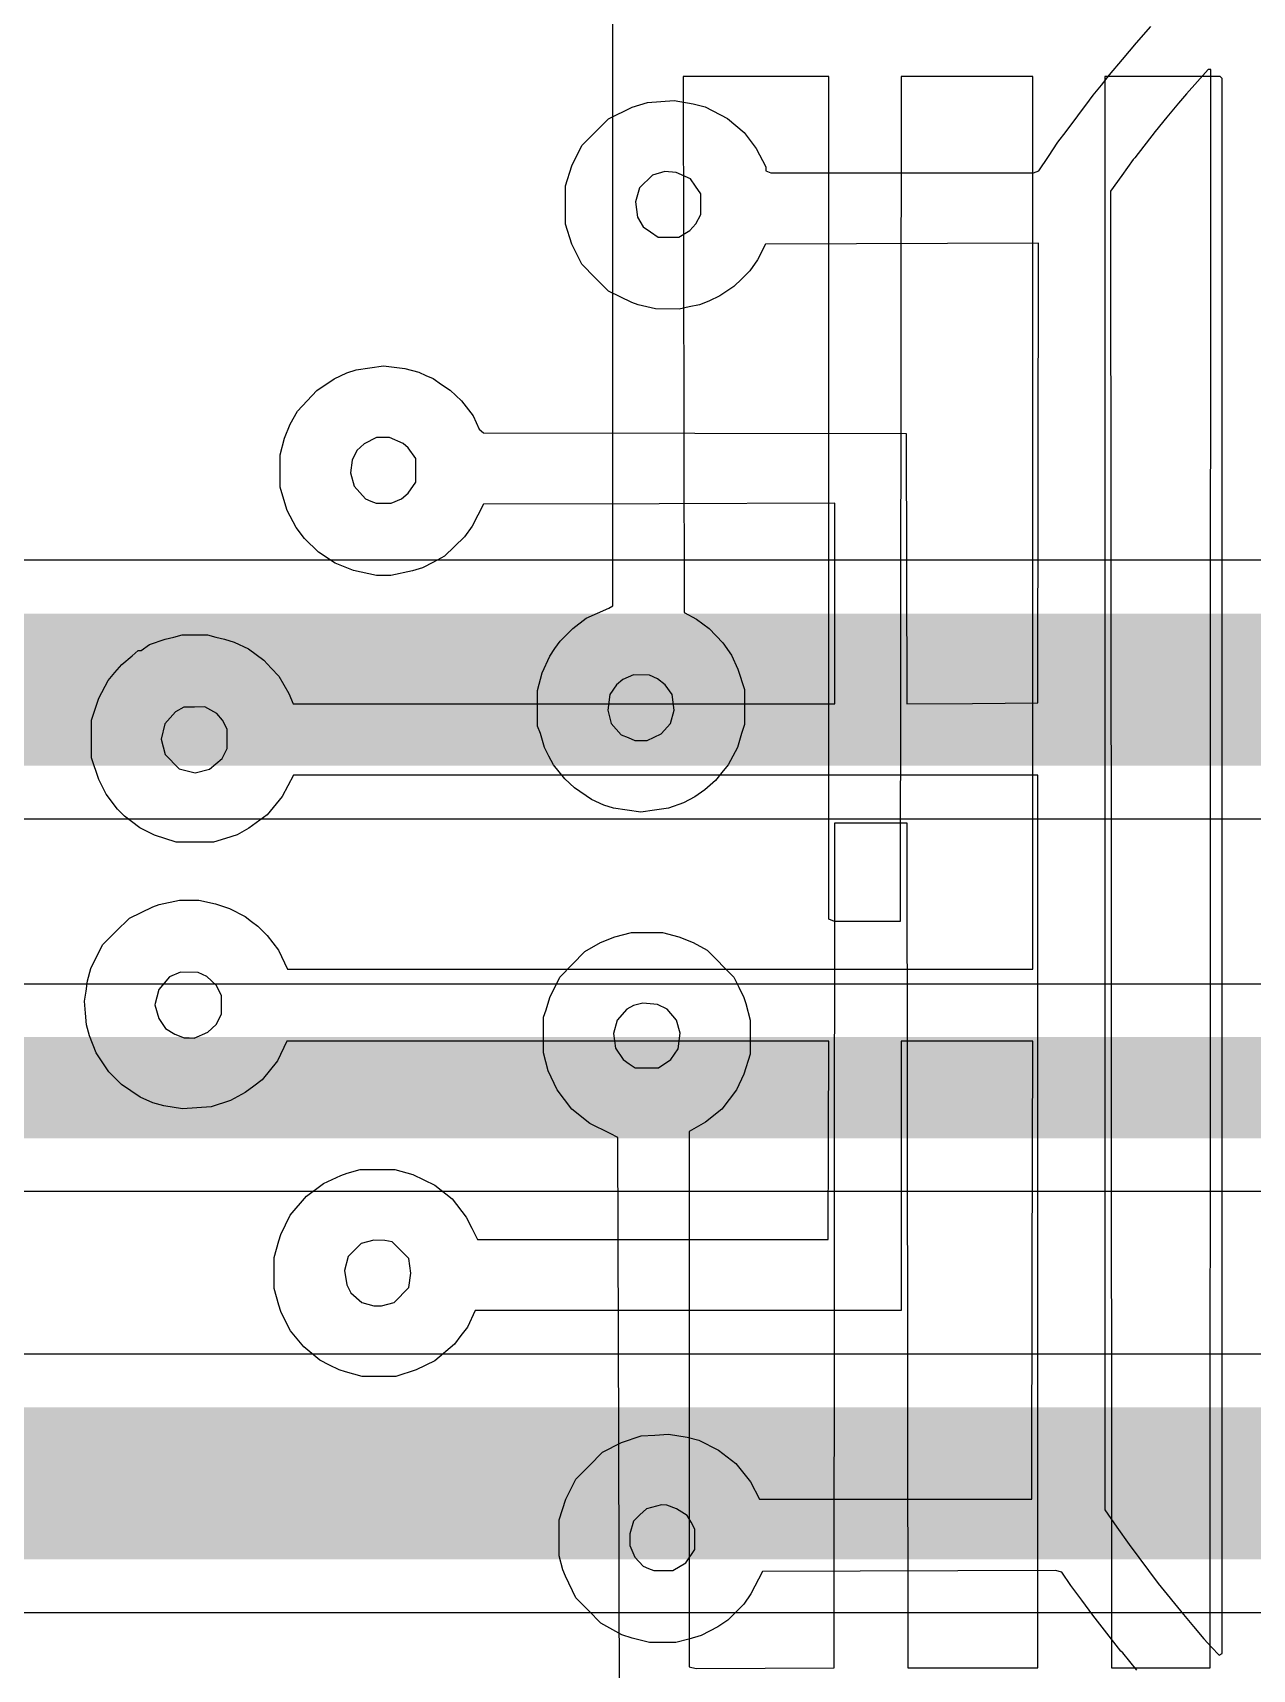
# Model space of a CAD drawing. Header units: inches. Extents: x -7 to 5163, y -3 to 5149.
# Drawn here: x 92.07 to 98.17, y 51.29 to 59.49 of the extents above; entities that cross this region are included whole.
import ezdxf

# ---------------------------------------------------------------- set-up
doc = ezdxf.new("R2010")
doc.units = ezdxf.units.IN
for name, color, linetype in [('Bottom Overlay', 54, 'Continuous'), ('Top Layer', 1, 'Continuous'), ('Top Overlay', 2, 'Continuous')]:
    doc.layers.add(name, color=color, linetype=linetype)

# ---------------------------------------------------------------- blocks, each defined once
blk = doc.blocks.new('IMPORTED_IMAGE_B_1')
at = {"layer": 'Top Overlay'}
for p, q in [((5.2314, -5.9494), (5.3026, -5.8667)), ((5.1601, -6.0322), (5.2314, -5.9494)), ((5.095, -6.1098), (5.1601, -6.0322)), ((5.0546, -6.1608), (5.095, -6.1098)), ((5.5353, -6.1431), (5.4807, -6.2039)), ((5.5898, -6.0824), (5.5353, -6.1431)), ((5.5353, -6.1431), (5.5353, -6.1431)), ((5.6033, -6.0824), (5.5898, -6.0824)), ((5.5898, -6.0824), (5.5898, -6.0824)), ((5.6013, -10.0843), (5.6033, -6.0824)), ((5.6033, -6.0824), (5.6033, -6.0824)), ((4.9954, -6.2354), (5.0143, -6.2117)), ((5.0143, -6.2117), (5.0546, -6.1608)), ((5.4807, -6.2039), (5.4405, -6.251)), ((5.4807, -6.2039), (5.4807, -6.2039)), ((2.5876, -6.3287), (2.706, -6.2708)), ((2.706, -6.2708), (2.7837, -6.2474)), ((2.7837, -6.2474), (2.917, -6.2381)), ((2.917, -6.2381), (3.0111, -6.2537)), ((3.0111, -6.2537), (3.071, -6.2692)), ((3.071, -6.2692), (3.1837, -6.3271)), ((4.9373, -6.3138), (4.9954, -6.2354)), ((5.4405, -6.251), (5.3822, -6.3216)), ((5.4405, -6.251), (5.4405, -6.251)), ((2.5209, -6.3962), (2.5876, -6.3287)), ((3.1837, -6.3271), (3.2672, -6.3983)), ((4.8374, -6.4471), (4.8791, -6.3922)), ((4.8791, -6.3922), (4.9373, -6.3138)), ((5.324, -6.3922), (5.2229, -6.5255)), ((5.3822, -6.3216), (5.324, -6.3922)), ((5.324, -6.3922), (5.324, -6.3922)), ((5.3822, -6.3216), (5.3822, -6.3216)), ((2.4039, -6.5647), (2.4543, -6.4637)), ((2.4543, -6.4637), (2.5209, -6.3962)), ((3.2672, -6.3983), (3.3276, -6.4784)), ((4.7894, -6.5186), (4.8374, -6.4471)), ((3.3276, -6.4784), (3.3758, -6.5702)), ((4.7415, -6.5901), (4.7894, -6.5186)), ((5.2146, -6.5333), (5.158, -6.6127)), ((5.2229, -6.5255), (5.2146, -6.5333)), ((5.2146, -6.5333), (5.2146, -6.5333)), ((5.2229, -6.5255), (5.2229, -6.5255)), ((2.3719, -6.6653), (2.4039, -6.5647)), ((2.8076, -6.6115), (2.7421, -6.6745)), ((2.8699, -6.5934), (2.8076, -6.6115)), ((2.8076, -6.6115), (2.8076, -6.6115)), ((2.9263, -6.5982), (2.8699, -6.5934)), ((2.8699, -6.5934), (2.8699, -6.5934)), ((2.9974, -6.6296), (2.9263, -6.5982)), ((2.9263, -6.5982), (2.9263, -6.5982)), ((3.0235, -6.6675), (2.9974, -6.6296)), ((2.9974, -6.6296), (2.9974, -6.6296)), ((3.3758, -6.5702), (3.3758, -6.5905)), ((3.3758, -6.5905), (3.4007, -6.6)), ((3.4007, -6.6), (4.7157, -6.6)), ((4.7157, -6.6), (4.7415, -6.5901)), ((5.158, -6.6127), (5.1013, -6.6921)), ((5.158, -6.6127), (5.158, -6.6127)), ((2.3719, -6.8562), (2.3719, -6.6653)), ((2.7421, -6.6745), (2.7232, -6.7451)), ((2.7421, -6.6745), (2.7421, -6.6745)), ((3.0495, -6.7053), (3.0235, -6.6675)), ((3.0235, -6.6675), (3.0235, -6.6675)), ((3.0497, -6.7566), (3.0495, -6.7053)), ((3.0495, -6.7053), (3.0495, -6.7053)), ((5.1013, -6.6921), (5.1013, -6.6921)), ((5.1013, -6.6921), (5.1033, -10.3892)), ((2.7232, -6.7451), (2.7232, -6.7451)), ((2.7232, -6.7451), (2.7322, -6.8211)), ((3.0499, -6.8078), (3.0497, -6.7566)), ((3.0497, -6.7566), (3.0497, -6.7566)), ((2.4039, -6.9569), (2.3719, -6.8562)), ((2.7322, -6.8211), (2.7322, -6.8211)), ((2.7322, -6.8211), (2.7608, -6.8706)), ((2.7608, -6.8706), (2.7608, -6.8706)), ((2.7608, -6.8706), (2.7986, -6.8961)), ((2.9954, -6.888), (3.0244, -6.8549)), ((3.0244, -6.8549), (3.0499, -6.8078)), ((3.0244, -6.8549), (3.0244, -6.8549)), ((3.0499, -6.8078), (3.0499, -6.8078)), ((2.4543, -7.0578), (2.4039, -6.9569)), ((2.7986, -6.8961), (2.7986, -6.8961)), ((2.7986, -6.8961), (2.8364, -6.9216)), ((2.8364, -6.9216), (2.9405, -6.9215)), ((2.8364, -6.9216), (2.8364, -6.9216)), ((2.9405, -6.9215), (2.9954, -6.888)), ((2.9405, -6.9215), (2.9405, -6.9215)), ((2.9954, -6.888), (2.9954, -6.888)), ((3.3732, -6.9569), (3.3327, -7.0353)), ((4.7406, -6.9528), (3.3732, -6.9569)), ((4.7366, -9.2549), (4.7406, -6.9528)), ((3.3327, -7.0353), (3.2945, -7.0902)), ((2.5209, -7.1251), (2.4543, -7.0578)), ((2.5876, -7.1923), (2.5209, -7.1251)), ((3.2548, -7.1301), (3.2151, -7.1699)), ((3.2945, -7.0902), (3.2548, -7.1301)), ((2.7053, -7.2498), (2.5876, -7.1923)), ((3.1797, -7.1933), (3.1445, -7.2167)), ((3.2151, -7.1699), (3.1797, -7.1933)), ((2.7366, -7.2605), (2.7053, -7.2498)), ((2.8229, -7.2818), (2.7366, -7.2605)), ((2.9406, -7.2824), (2.8229, -7.2818)), ((2.9915, -7.2714), (2.9406, -7.2824)), ((3.0425, -7.2605), (2.9915, -7.2714)), ((3.0893, -7.2421), (3.0425, -7.2605)), ((3.1445, -7.2167), (3.0893, -7.2421)), ((1.2151, -7.631), (1.2778, -7.602)), ((1.2778, -7.602), (1.3249, -7.5871)), ((1.3249, -7.5871), (1.3928, -7.5772)), ((1.3928, -7.5772), (1.4608, -7.5673)), ((1.4608, -7.5673), (1.5144, -7.5736)), ((1.5144, -7.5736), (1.568, -7.5799)), ((1.568, -7.5799), (1.6386, -7.5986)), ((1.6386, -7.5986), (1.6739, -7.6144)), ((1.6739, -7.6144), (1.7092, -7.6303)), ((1.079, -7.7417), (1.1271, -7.6892)), ((1.1271, -7.6892), (1.2151, -7.631)), ((1.7092, -7.6303), (1.7523, -7.6595)), ((1.7523, -7.6595), (1.7954, -7.6887)), ((1.7954, -7.6887), (1.8516, -7.7412)), ((1.0309, -7.7942), (1.079, -7.7417)), ((1.8516, -7.7412), (1.9095, -7.8174)), ((0.9663, -7.9294), (0.9947, -7.859)), ((0.9947, -7.859), (1.0309, -7.7942)), ((1.9095, -7.8174), (1.9398, -7.8837)), ((0.9445, -8.0125), (0.9663, -7.9294)), ((1.4268, -7.9261), (1.365, -7.957)), ((1.4922, -7.9255), (1.4268, -7.9261)), ((1.4268, -7.9261), (1.4268, -7.9261)), ((1.5601, -7.9561), (1.4922, -7.9255)), ((1.4922, -7.9255), (1.4922, -7.9255)), ((1.9398, -7.8837), (1.9617, -7.9019)), ((1.9617, -7.9019), (3.0198, -7.9039)), ((3.0198, -7.9039), (4.0778, -7.9059)), ((4.0778, -7.9059), (4.0818, -9.259)), ((0.9445, -8.1741), (0.9445, -8.0125)), ((1.3284, -7.9913), (1.3044, -8.0392)), ((1.365, -7.957), (1.3284, -7.9913)), ((1.3284, -7.9913), (1.3284, -7.9913)), ((1.365, -7.957), (1.365, -7.957)), ((1.5842, -7.9765), (1.5601, -7.9561)), ((1.5601, -7.9561), (1.5601, -7.9561)), ((1.6229, -8.0314), (1.5842, -7.9765)), ((1.5842, -7.9765), (1.5842, -7.9765)), ((1.6229, -8.149), (1.6229, -8.0314)), ((1.6229, -8.0314), (1.6229, -8.0314)), ((1.3044, -8.0392), (1.2958, -8.1021)), ((1.2958, -8.1021), (1.2958, -8.1021)), ((1.2958, -8.1021), (1.3139, -8.1695)), ((1.3044, -8.0392), (1.3044, -8.0392)), ((0.9583, -8.2196), (0.9445, -8.1741)), ((1.3139, -8.1695), (1.3139, -8.1695)), ((1.3139, -8.1695), (1.3706, -8.2322)), ((1.5844, -8.2039), (1.6229, -8.149)), ((1.6229, -8.149), (1.6229, -8.149)), ((0.9792, -8.2902), (0.9583, -8.2196)), ((1.3706, -8.2322), (1.3706, -8.2322)), ((1.3706, -8.2322), (1.3977, -8.2436)), ((1.3977, -8.2436), (1.3977, -8.2436)), ((1.3977, -8.2436), (1.4248, -8.2549)), ((1.4248, -8.2549), (1.4248, -8.2549)), ((1.4248, -8.2549), (1.4994, -8.2549)), ((1.4994, -8.2549), (1.5523, -8.2327)), ((1.4994, -8.2549), (1.4994, -8.2549)), ((1.5523, -8.2327), (1.5844, -8.2039)), ((1.5523, -8.2327), (1.5523, -8.2327)), ((1.5844, -8.2039), (1.5844, -8.2039)), ((1.9615, -8.2588), (1.9334, -8.3139)), ((2.8412, -8.2568), (1.9615, -8.2588)), ((3.7209, -8.2548), (2.8412, -8.2568)), ((3.7209, -9.2588), (3.7209, -8.2548)), ((1.0241, -8.3765), (0.9792, -8.2902)), ((1.9334, -8.3139), (1.9053, -8.369)), ((1.0658, -8.4313), (1.0241, -8.3765)), ((1.1366, -8.4991), (1.0658, -8.4313)), ((1.8677, -8.4235), (1.7671, -8.5201)), ((1.9053, -8.369), (1.8677, -8.4235)), ((1.22, -8.5544), (1.1366, -8.4991)), ((1.7671, -8.5201), (1.7121, -8.549)), ((1.3114, -8.5916), (1.22, -8.5544)), ((1.4268, -8.6157), (1.3114, -8.5916)), ((1.6072, -8.5935), (1.4974, -8.6157)), ((1.6572, -8.5778), (1.6072, -8.5935)), ((1.7121, -8.549), (1.6572, -8.5778)), ((1.4974, -8.6157), (1.4268, -8.6157)), ((0.368, -8.9355), (0.4111, -8.9249)), ((0.4111, -8.9249), (0.4543, -8.9143)), ((0.4543, -8.9143), (0.5798, -8.9143)), ((0.5798, -8.9143), (0.6229, -8.9252)), ((0.6229, -8.9252), (0.666, -8.9361)), ((0.2033, -9.0196), (0.2337, -8.9922)), ((0.2337, -8.9922), (0.2479, -8.9922)), ((0.2479, -8.9922), (0.2896, -8.9626)), ((0.2896, -8.9626), (0.368, -8.9355)), ((0.666, -8.9361), (0.7131, -8.9507)), ((0.7131, -8.9507), (0.7859, -8.9839)), ((0.7859, -8.9839), (0.8621, -9.0413)), ((0.1174, -9.1023), (0.1515, -9.0624)), ((0.1515, -9.0624), (0.2033, -9.0196)), ((0.8621, -9.0413), (0.8999, -9.0814)), ((0.8999, -9.0814), (0.9378, -9.1215)), ((0.036, -9.2314), (0.0833, -9.1423)), ((0.0833, -9.1423), (0.1174, -9.1023)), ((0.9378, -9.1215), (0.9883, -9.2078)), ((0, -9.3412), (0.036, -9.2314)), ((0.9883, -9.2078), (1.0091, -9.2588)), ((1.0091, -9.2588), (3.7209, -9.2588)), ((4.0818, -9.259), (4.4092, -9.2569)), ((4.4092, -9.2569), (4.7366, -9.2549)), ((0, -9.5294), (0, -9.3412)), ((0.4198, -9.2985), (0.3673, -9.3598)), ((0.4621, -9.2762), (0.4198, -9.2985)), ((0.4198, -9.2985), (0.4198, -9.2985)), ((0.5148, -9.2753), (0.4621, -9.2762)), ((0.4621, -9.2762), (0.4621, -9.2762)), ((0.5675, -9.2745), (0.5148, -9.2753)), ((0.5148, -9.2753), (0.5148, -9.2753)), ((0.6265, -9.3076), (0.5675, -9.2745)), ((0.5675, -9.2745), (0.5675, -9.2745)), ((0.6558, -9.3412), (0.6265, -9.3076)), ((0.6265, -9.3076), (0.6265, -9.3076)), ((0.6788, -9.3854), (0.6558, -9.3412)), ((0.6558, -9.3412), (0.6558, -9.3412)), ((0.3673, -9.3598), (0.3477, -9.4363)), ((0.3673, -9.3598), (0.3673, -9.3598)), ((0.6787, -9.4824), (0.6788, -9.3854)), ((0.6788, -9.3854), (0.6788, -9.3854)), ((0.3477, -9.4363), (0.3477, -9.4363)), ((0.3477, -9.4363), (0.368, -9.5137)), ((0.6533, -9.5329), (0.6787, -9.4824)), ((0.6787, -9.4824), (0.6787, -9.4824)), ((0.0357, -9.6379), (0, -9.5294)), ((0.368, -9.5137), (0.368, -9.5137)), ((0.368, -9.5137), (0.4386, -9.5845)), ((0.4386, -9.5845), (0.4386, -9.5845)), ((0.4386, -9.5845), (0.4786, -9.5946)), ((0.5185, -9.6047), (0.5906, -9.5866)), ((0.5906, -9.5866), (0.6533, -9.5329)), ((0.5906, -9.5866), (0.5906, -9.5866)), ((0.6533, -9.5329), (0.6533, -9.5329)), ((0.0728, -9.7112), (0.0357, -9.6379)), ((0.4786, -9.5946), (0.4786, -9.5946)), ((0.4786, -9.5946), (0.5185, -9.6047)), ((0.5185, -9.6047), (0.5185, -9.6047)), ((1.0114, -9.6157), (0.9546, -9.7239)), ((4.7366, -9.6157), (1.0114, -9.6157)), ((4.7366, -14.0863), (4.7366, -9.6157)), ((0.1307, -9.7869), (0.0728, -9.7112)), ((0.9546, -9.7239), (0.879, -9.8154)), ((0.1654, -9.8216), (0.1307, -9.7869)), ((0.2411, -9.8795), (0.1654, -9.8216)), ((0.879, -9.8154), (0.7872, -9.8824)), ((0.3145, -9.9166), (0.2411, -9.8795)), ((0.4229, -9.9523), (0.3145, -9.9166)), ((0.7288, -9.9147), (0.67, -9.9334)), ((0.7872, -9.8824), (0.7288, -9.9147)), ((3.717, -14.0863), (3.721, -9.8549)), ((3.721, -9.8549), (4.0817, -9.8549)), ((4.0817, -9.8549), (4.0856, -14.0863)), ((0.517, -9.9523), (0.4229, -9.9523)), ((0.6111, -9.9522), (0.517, -9.9523)), ((0.67, -9.9334), (0.6111, -9.9522)), ((5.5994, -14.0863), (5.6013, -10.0843)), ((5.6013, -10.0843), (5.6013, -10.0843)), ((2.619, -10.4258), (2.7021, -10.4039)), ((2.7021, -10.4039), (2.8574, -10.4039)), ((2.8574, -10.4039), (2.9405, -10.4258)), ((5.1033, -10.3892), (5.1033, -10.3892)), ((5.1033, -10.3892), (5.1052, -14.0863)), ((2.4699, -10.4993), (2.5484, -10.454)), ((2.5484, -10.454), (2.619, -10.4258)), ((2.9405, -10.4258), (3.011, -10.4542)), ((3.011, -10.4542), (3.0817, -10.4934)), ((2.3442, -10.6274), (2.4699, -10.4993)), ((3.0817, -10.4934), (3.2153, -10.6274)), ((2.2946, -10.7294), (2.3442, -10.6274)), ((3.2153, -10.6274), (3.2399, -10.6784)), ((2.2758, -10.7922), (2.2946, -10.7294)), ((3.2399, -10.6784), (3.2645, -10.7294)), ((3.2645, -10.7294), (3.2753, -10.7608)), ((2.2621, -10.8282), (2.2758, -10.7922)), ((2.68, -10.7876), (2.6314, -10.8429)), ((2.7131, -10.7698), (2.68, -10.7876)), ((2.68, -10.7876), (2.68, -10.7876)), ((2.7601, -10.7577), (2.7131, -10.7698)), ((2.7131, -10.7698), (2.7131, -10.7698)), ((2.8329, -10.765), (2.7601, -10.7577)), ((2.7601, -10.7577), (2.7601, -10.7577)), ((2.8806, -10.7888), (2.8329, -10.765)), ((2.8329, -10.765), (2.8329, -10.765)), ((2.9281, -10.8429), (2.8806, -10.7888)), ((2.8806, -10.7888), (2.8806, -10.7888)), ((3.2753, -10.7608), (3.2974, -10.8439)), ((2.2621, -11.0071), (2.2621, -10.8282)), ((2.6314, -10.8429), (2.6134, -10.9098)), ((2.6314, -10.8429), (2.6314, -10.8429)), ((2.946, -10.9094), (2.9281, -10.8429)), ((2.9281, -10.8429), (2.9281, -10.8429)), ((3.2974, -10.8439), (3.2974, -11.0131)), ((2.6134, -10.9098), (2.6134, -10.9098)), ((2.6134, -10.9098), (2.6221, -10.984)), ((2.9358, -10.9863), (2.946, -10.9094)), ((2.946, -10.9094), (2.946, -10.9094)), ((2.2856, -11.0971), (2.2621, -11.0071)), ((2.6221, -10.984), (2.6221, -10.984)), ((2.6221, -10.984), (2.6606, -11.0407)), ((2.6606, -11.0407), (2.6606, -11.0407)), ((2.6606, -11.0407), (2.6908, -11.0615)), ((2.6908, -11.0615), (2.6908, -11.0615)), ((2.6908, -11.0615), (2.7209, -11.0824)), ((2.8386, -11.0824), (2.8989, -11.0407)), ((2.8989, -11.0407), (2.9358, -10.9863)), ((2.8989, -11.0407), (2.8989, -11.0407)), ((2.9358, -10.9863), (2.9358, -10.9863)), ((3.2974, -11.0131), (3.2651, -11.1137)), ((2.3304, -11.1922), (2.2856, -11.0971)), ((2.7209, -11.0824), (2.7209, -11.0824)), ((2.7209, -11.0824), (2.8386, -11.0824)), ((2.8386, -11.0824), (2.8386, -11.0824)), ((3.2651, -11.1137), (3.2287, -11.1922)), ((2.4042, -11.2896), (2.3304, -11.1922)), ((3.2287, -11.1922), (3.1554, -11.2895)), ((2.4935, -11.3608), (2.4042, -11.2896)), ((3.1554, -11.2895), (3.0739, -11.3547)), ((2.5954, -11.4104), (2.4935, -11.3608)), ((3.0739, -11.3547), (2.9915, -11.4015)), ((2.6347, -11.4304), (2.5954, -11.4104)), ((2.6386, -12.9348), (2.6347, -11.4304)), ((2.9915, -11.4015), (2.9915, -14.082)), ((2.6425, -14.4392), (2.6386, -12.9348)), ((2.9915, -14.082), (3.0268, -14.0906)), ((3.0268, -14.0906), (3.3719, -14.0884)), ((3.3719, -14.0884), (3.717, -14.0863)), ((4.0856, -14.0863), (4.7366, -14.0863)), ((5.1052, -14.0863), (5.1052, -14.0863)), ((5.1052, -14.0863), (5.5994, -14.0863)), ((5.5994, -14.0863), (5.5994, -14.0863))]:
    blk.add_line(p, q, dxfattribs=at)
blk = doc.blocks.new('IMPORTED_IMAGE_B_2')
at = {"layer": 'Bottom Overlay'}
for p, q in [((2.6438, -8.7873), (2.6438, -5.7765)), ((3.7262, -6.1372), (2.9967, -6.1372)), ((2.9967, -6.1372), (3.0007, -8.8212)), ((3.7262, -10.3573), (3.7262, -6.1372)), ((4.087, -6.1372), (4.083, -10.3686)), ((4.7458, -6.1372), (4.087, -6.1372)), ((4.7458, -10.6078), (4.7458, -6.1372)), ((5.6843, -6.1372), (5.1065, -6.1372)), ((5.1065, -6.1372), (5.1065, -6.1372)), ((5.1065, -6.1372), (5.1065, -13.3151)), ((5.6948, -6.1477), (5.6843, -6.1372)), ((5.6843, -6.1372), (5.6843, -6.1372)), ((5.6948, -14.0343), (5.6948, -6.1477)), ((5.6948, -6.1477), (5.6948, -6.1477)), ((2.4438, -8.9013), (2.5113, -8.849)), ((2.5113, -8.849), (2.6242, -8.7997)), ((2.6242, -8.7997), (2.6438, -8.7873)), ((3.0007, -8.8212), (3.0634, -8.8549)), ((2.3799, -8.9647), (2.4438, -8.9013)), ((3.0634, -8.8549), (3.1262, -8.9013)), ((3.1262, -8.9013), (3.1946, -8.9726)), ((2.329, -9.0397), (2.3544, -9.0022)), ((2.3544, -9.0022), (2.3799, -8.9647)), ((3.1946, -8.9726), (3.238, -9.0354)), ((2.2904, -9.124), (2.329, -9.0397)), ((3.238, -9.0354), (3.2703, -9.1059)), ((2.2673, -9.2125), (2.2904, -9.124)), ((2.6948, -9.1566), (2.6631, -9.1843)), ((2.7477, -9.1333), (2.6948, -9.1566)), ((2.6948, -9.1566), (2.6948, -9.1566)), ((2.8281, -9.1346), (2.7477, -9.1333)), ((2.7477, -9.1333), (2.7477, -9.1333)), ((2.8681, -9.1529), (2.8281, -9.1346)), ((2.8281, -9.1346), (2.8281, -9.1346)), ((2.907, -9.1843), (2.8681, -9.1529)), ((2.8681, -9.1529), (2.8681, -9.1529)), ((3.2703, -9.1059), (3.3026, -9.2065)), ((2.2673, -9.3914), (2.2673, -9.2125)), ((2.629, -9.2325), (2.6187, -9.3102)), ((2.6631, -9.1843), (2.629, -9.2325)), ((2.629, -9.2325), (2.629, -9.2325)), ((2.6631, -9.1843), (2.6631, -9.1843)), ((2.9409, -9.2325), (2.907, -9.1843)), ((2.907, -9.1843), (2.907, -9.1843)), ((2.9512, -9.3102), (2.9409, -9.2325)), ((2.9409, -9.2325), (2.9409, -9.2325)), ((3.3026, -9.2065), (3.3026, -9.382)), ((2.6187, -9.3102), (2.6187, -9.3102)), ((2.6187, -9.3102), (2.6366, -9.3767)), ((2.9333, -9.3767), (2.9512, -9.3102)), ((2.9512, -9.3102), (2.9512, -9.3102)), ((2.2814, -9.4274), (2.2673, -9.3914)), ((2.6366, -9.3767), (2.6366, -9.3767)), ((2.6366, -9.3767), (2.6864, -9.4334)), ((2.8867, -9.4297), (2.9333, -9.3767)), ((2.9333, -9.3767), (2.9333, -9.3767)), ((3.3026, -9.382), (3.2888, -9.4274)), ((2.3021, -9.498), (2.2814, -9.4274)), ((2.3244, -9.541), (2.3021, -9.498)), ((2.6864, -9.4334), (2.6864, -9.4334)), ((2.6864, -9.4334), (2.7206, -9.4481)), ((2.7206, -9.4481), (2.7206, -9.4481)), ((2.7206, -9.4481), (2.7549, -9.4627)), ((2.7549, -9.4627), (2.7549, -9.4627)), ((2.7549, -9.4627), (2.8165, -9.4627)), ((2.8165, -9.4627), (2.8867, -9.4297)), ((2.8165, -9.4627), (2.8165, -9.4627)), ((2.8867, -9.4297), (2.8867, -9.4297)), ((3.268, -9.498), (3.2221, -9.5843)), ((3.2888, -9.4274), (3.268, -9.498)), ((2.3468, -9.584), (2.3244, -9.541)), ((2.4046, -9.6545), (2.3468, -9.584)), ((3.2221, -9.5843), (3.1898, -9.6235)), ((2.4516, -9.6999), (2.4046, -9.6545)), ((3.1575, -9.6626), (3.1041, -9.7098)), ((3.1898, -9.6235), (3.1575, -9.6626)), ((2.5379, -9.7578), (2.4516, -9.6999)), ((3.0542, -9.7439), (2.9983, -9.7753)), ((3.1041, -9.7098), (3.0542, -9.7439)), ((2.5986, -9.7859), (2.5379, -9.7578)), ((2.6477, -9.8011), (2.5986, -9.7859)), ((2.7164, -9.8111), (2.6477, -9.8011)), ((2.785, -9.8211), (2.7164, -9.8111)), ((2.8536, -9.8114), (2.785, -9.8211)), ((2.9222, -9.8017), (2.8536, -9.8114)), ((2.9983, -9.7753), (2.9222, -9.8017)), ((0.2242, -10.3529), (0.3418, -10.2953)), ((0.3418, -10.2953), (0.3732, -10.2846)), ((0.3732, -10.2846), (0.4752, -10.2627)), ((0.4752, -10.2627), (0.5724, -10.2627)), ((0.5724, -10.2627), (0.6556, -10.2799)), ((0.6556, -10.2799), (0.7261, -10.3031)), ((0.7261, -10.3031), (0.8046, -10.3445)), ((0.1567, -10.4196), (0.2242, -10.3529)), ((0.8046, -10.3445), (0.836, -10.3683)), ((0.836, -10.3683), (0.8673, -10.3922)), ((0.8673, -10.3922), (0.9147, -10.4392)), ((3.7536, -10.3684), (3.7262, -10.3573)), ((4.083, -10.3686), (3.7536, -10.3684)), ((0.031, -10.6051), (0.0892, -10.4863)), ((0.0892, -10.4863), (0.1567, -10.4196)), ((0.9147, -10.4392), (0.9705, -10.5124)), ((0.9705, -10.5124), (1.0158, -10.6078)), ((0.0151, -10.6667), (0.031, -10.6051)), ((0.4258, -10.6466), (0.3725, -10.7089)), ((0.481, -10.6235), (0.4258, -10.6466)), ((0.4258, -10.6466), (0.4258, -10.6466)), ((0.5693, -10.6248), (0.481, -10.6235)), ((0.481, -10.6235), (0.481, -10.6235)), ((0.6121, -10.6438), (0.5693, -10.6248)), ((0.5693, -10.6248), (0.5693, -10.6248)), ((0.6606, -10.6902), (0.6121, -10.6438)), ((0.6121, -10.6438), (0.6121, -10.6438)), ((1.0158, -10.6078), (4.7458, -10.6078)), ((0, -10.7686), (0.0075, -10.7176)), ((0.0075, -10.7176), (0.0151, -10.6667)), ((0.3725, -10.7089), (0.3525, -10.7867)), ((0.3725, -10.7089), (0.3725, -10.7089)), ((0.6846, -10.7407), (0.6606, -10.6902)), ((0.6606, -10.6902), (0.6606, -10.6902)), ((0.0047, -10.8274), (0, -10.7686)), ((0.3525, -10.7867), (0.3525, -10.7867)), ((0.3525, -10.7867), (0.3724, -10.8549)), ((0.6846, -10.833), (0.6846, -10.7407)), ((0.6846, -10.7407), (0.6846, -10.7407)), ((0.0094, -10.8863), (0.0047, -10.8274)), ((0.0254, -10.9412), (0.0094, -10.8863)), ((0.3724, -10.8549), (0.3724, -10.8549)), ((0.3724, -10.8549), (0.4043, -10.9047)), ((0.6164, -10.9235), (0.658, -10.8845)), ((0.658, -10.8845), (0.6846, -10.833)), ((0.658, -10.8845), (0.658, -10.8845)), ((0.6846, -10.833), (0.6846, -10.833)), ((0.0584, -11.0274), (0.0254, -10.9412)), ((0.4043, -10.9047), (0.4043, -10.9047)), ((0.4043, -10.9047), (0.4515, -10.9333)), ((0.4515, -10.9333), (0.4515, -10.9333)), ((0.4515, -10.9333), (0.4987, -10.9517)), ((0.4987, -10.9517), (0.4987, -10.9517)), ((0.4987, -10.9517), (0.5235, -10.9523)), ((0.5235, -10.9523), (0.5235, -10.9523)), ((0.5235, -10.9523), (0.5484, -10.9529)), ((0.5484, -10.9529), (0.6164, -10.9235)), ((0.5484, -10.9529), (0.5484, -10.9529)), ((0.6164, -10.9235), (0.6164, -10.9235)), ((1.0129, -10.9686), (0.9656, -11.0667)), ((3.7263, -10.9686), (1.0129, -10.9686)), ((3.7242, -11.4647), (3.7263, -10.9686)), ((4.7458, -10.9686), (4.0869, -10.9686)), ((4.0869, -10.9686), (4.0869, -12.3176)), ((4.7438, -12.1157), (4.7458, -10.9686)), ((0.121, -11.1215), (0.0584, -11.0274)), ((0.185, -11.1856), (0.121, -11.1215)), ((0.9656, -11.0667), (0.889, -11.1612)), ((0.2791, -11.248), (0.185, -11.1856)), ((0.8046, -11.2248), (0.7304, -11.2662)), ((0.8468, -11.193), (0.8046, -11.2248)), ((0.889, -11.1612), (0.8468, -11.193)), ((0.3416, -11.277), (0.2791, -11.248)), ((0.3967, -11.2914), (0.3416, -11.277)), ((0.4909, -11.3071), (0.3967, -11.2914)), ((0.5624, -11.3024), (0.4909, -11.3071)), ((0.6339, -11.2978), (0.5624, -11.3024)), ((0.7304, -11.2662), (0.6339, -11.2978)), ((3.7222, -11.9608), (3.7242, -11.4647)), ((1.283, -11.6415), (1.3144, -11.6292)), ((1.3144, -11.6292), (1.3789, -11.6117)), ((1.3789, -11.6117), (1.5528, -11.6117)), ((1.5528, -11.6117), (1.6438, -11.6352)), ((1.6438, -11.6352), (1.6987, -11.6624)), ((1.1105, -11.7453), (1.1967, -11.6804)), ((1.1967, -11.6804), (1.283, -11.6415)), ((1.6987, -11.6624), (1.7536, -11.6896)), ((1.7536, -11.6896), (1.8399, -11.758)), ((1.0299, -11.8403), (1.1105, -11.7453)), ((1.8399, -11.758), (1.9101, -11.8492)), ((0.9825, -11.9372), (1.0299, -11.8403)), ((1.9101, -11.8492), (1.9384, -11.905)), ((0.9718, -11.9686), (0.9825, -11.9372)), ((1.4477, -11.9648), (1.385, -11.9822)), ((1.5026, -11.9668), (1.4477, -11.9648)), ((1.4477, -11.9648), (1.4477, -11.9648)), ((1.9384, -11.905), (1.9667, -11.9608)), ((1.9667, -11.9608), (3.7222, -11.9608)), ((0.9497, -12.0517), (0.9607, -12.0102)), ((0.9607, -12.0102), (0.9718, -11.9686)), ((1.3199, -12.0473), (1.3013, -12.1165)), ((1.385, -11.9822), (1.3199, -12.0473)), ((1.3199, -12.0473), (1.3199, -12.0473)), ((1.385, -11.9822), (1.385, -11.9822)), ((1.5404, -11.9739), (1.5026, -11.9668)), ((1.5026, -11.9668), (1.5026, -11.9668)), ((1.5816, -12.0152), (1.5404, -11.9739)), ((1.5404, -11.9739), (1.5404, -11.9739)), ((1.6229, -12.0565), (1.5816, -12.0152)), ((1.5816, -12.0152), (1.5816, -12.0152)), ((0.9497, -12.2071), (0.9497, -12.0517)), ((1.3013, -12.1165), (1.3013, -12.1165)), ((1.3013, -12.1165), (1.312, -12.188)), ((1.6338, -12.1294), (1.6229, -12.0565)), ((1.6229, -12.0565), (1.6229, -12.0565)), ((1.623, -12.2012), (1.6338, -12.1294)), ((1.6338, -12.1294), (1.6338, -12.1294)), ((4.7418, -13.2627), (4.7438, -12.1157)), ((0.9718, -12.2902), (0.9497, -12.2071)), ((1.312, -12.188), (1.312, -12.188)), ((1.312, -12.188), (1.3332, -12.229)), ((1.5497, -12.2768), (1.623, -12.2012)), ((1.623, -12.2012), (1.623, -12.2012)), ((0.9825, -12.3215), (0.9718, -12.2902)), ((1.3332, -12.229), (1.3332, -12.229)), ((1.3332, -12.229), (1.3885, -12.2775)), ((1.3885, -12.2775), (1.3885, -12.2775)), ((1.3885, -12.2775), (1.4181, -12.2858)), ((1.4181, -12.2858), (1.4181, -12.2858)), ((1.4181, -12.2858), (1.4477, -12.294)), ((1.4477, -12.294), (1.4477, -12.294)), ((1.4477, -12.294), (1.4869, -12.294)), ((1.4869, -12.294), (1.5497, -12.2768)), ((1.4869, -12.294), (1.4869, -12.294)), ((1.5497, -12.2768), (1.5497, -12.2768)), ((1.0063, -12.3703), (0.9825, -12.3215)), ((1.0302, -12.419), (1.0063, -12.3703)), ((1.9554, -12.3176), (1.9163, -12.4)), ((4.0869, -12.3176), (1.9554, -12.3176)), ((1.0981, -12.4986), (1.0302, -12.419)), ((1.8842, -12.4431), (1.852, -12.4863)), ((1.9163, -12.4), (1.8842, -12.4431)), ((1.1777, -12.5665), (1.0981, -12.4986)), ((1.852, -12.4863), (1.7538, -12.569)), ((1.2264, -12.5904), (1.1777, -12.5665)), ((1.2752, -12.6142), (1.2264, -12.5904)), ((1.3066, -12.625), (1.2752, -12.6142)), ((1.6595, -12.6151), (1.5588, -12.647)), ((1.7538, -12.569), (1.6595, -12.6151)), ((1.3897, -12.647), (1.3066, -12.625)), ((1.5588, -12.647), (1.3897, -12.647)), ((2.6869, -12.9781), (2.7861, -12.9456)), ((2.7861, -12.9456), (2.8542, -12.9408)), ((2.8542, -12.9408), (2.9222, -12.9361)), ((2.9222, -12.9361), (3.0164, -12.9517)), ((2.5262, -13.0946), (2.5928, -13.0274)), ((2.5928, -13.0274), (2.6869, -12.9781)), ((3.0164, -12.9517), (3.0746, -12.9668)), ((3.0746, -12.9668), (3.1732, -13.0168)), ((3.1732, -13.0168), (3.2595, -13.0832)), ((2.4595, -13.1617), (2.5262, -13.0946)), ((3.2595, -13.0832), (3.3336, -13.1753)), ((2.4092, -13.2627), (2.4595, -13.1617)), ((3.3336, -13.1753), (3.3782, -13.2627)), ((2.3761, -13.3647), (2.4092, -13.2627)), ((3.3782, -13.2627), (4.7418, -13.2627)), ((2.78, -13.3411), (2.7474, -13.3725)), ((2.8127, -13.3098), (2.78, -13.3411)), ((2.78, -13.3411), (2.78, -13.3411)), ((2.8872, -13.2902), (2.8127, -13.3098)), ((2.8127, -13.3098), (2.8127, -13.3098)), ((2.9144, -13.2914), (2.8872, -13.2902)), ((2.8872, -13.2902), (2.8872, -13.2902)), ((2.9622, -13.3098), (2.9144, -13.2914)), ((2.9144, -13.2914), (2.9144, -13.2914)), ((3.0169, -13.3443), (2.9622, -13.3098)), ((2.9622, -13.3098), (2.9622, -13.3098)), ((3.0362, -13.378), (3.0169, -13.3443)), ((3.0169, -13.3443), (3.0169, -13.3443)), ((5.1065, -13.3151), (5.1065, -13.3151)), ((5.1065, -13.3151), (5.1673, -13.4018)), ((2.3757, -13.4549), (2.3761, -13.3647)), ((2.7474, -13.3725), (2.7301, -13.4353)), ((2.7301, -13.4353), (2.7301, -13.4353)), ((2.7301, -13.4353), (2.7301, -13.4946)), ((2.7474, -13.3725), (2.7474, -13.3725)), ((3.0555, -13.4117), (3.0362, -13.378)), ((3.0362, -13.378), (3.0362, -13.378)), ((3.0546, -13.5137), (3.0555, -13.4117)), ((3.0555, -13.4117), (3.0555, -13.4117)), ((5.1673, -13.4018), (5.1673, -13.4018)), ((5.1673, -13.4018), (5.2281, -13.4884)), ((2.3753, -13.5451), (2.3757, -13.4549)), ((2.7301, -13.4946), (2.7301, -13.4946)), ((2.7301, -13.4946), (2.7544, -13.5529)), ((3.0097, -13.5813), (3.0546, -13.5137)), ((3.0546, -13.5137), (3.0546, -13.5137)), ((5.2281, -13.4884), (5.2281, -13.4884)), ((5.2281, -13.4884), (5.3744, -13.6848)), ((2.3945, -13.6157), (2.3753, -13.5451)), ((2.7544, -13.5529), (2.7544, -13.5529)), ((2.7544, -13.5529), (2.7967, -13.5974)), ((2.7967, -13.5974), (2.7967, -13.5974)), ((2.7967, -13.5974), (2.8232, -13.6085)), ((2.9444, -13.6196), (3.0097, -13.5813)), ((3.0097, -13.5813), (3.0097, -13.5813)), ((2.4066, -13.647), (2.3945, -13.6157)), ((2.4589, -13.7568), (2.4066, -13.647)), ((2.8232, -13.6085), (2.8232, -13.6085)), ((2.8232, -13.6085), (2.8496, -13.6196)), ((2.8496, -13.6196), (2.8496, -13.6196)), ((2.8496, -13.6196), (2.9444, -13.6196)), ((2.9444, -13.6196), (2.9444, -13.6196)), ((3.3934, -13.6235), (3.3356, -13.7365)), ((4.8595, -13.6192), (3.3934, -13.6235)), ((4.8925, -13.6272), (4.8595, -13.6192)), ((4.9366, -13.6941), (4.8925, -13.6272)), ((5.3744, -13.6848), (5.3744, -13.6848)), ((5.3744, -13.6848), (5.5001, -13.84)), ((2.522, -13.8203), (2.4589, -13.7568)), ((3.3356, -13.7365), (3.2998, -13.7882)), ((4.9919, -13.7686), (4.9366, -13.6941)), ((5.0472, -13.8431), (4.9919, -13.7686)), ((2.585, -13.8837), (2.522, -13.8203)), ((3.2998, -13.7882), (3.2203, -13.8677)), ((5.1173, -13.9333), (5.0472, -13.8431)), ((5.5001, -13.84), (5.5001, -13.84)), ((5.5001, -13.84), (5.5513, -13.9004)), ((2.6899, -13.942), (2.585, -13.8837)), ((3.1705, -13.9021), (3.0869, -13.9456)), ((3.2203, -13.8677), (3.1705, -13.9021)), ((5.5513, -13.9004), (5.5513, -13.9004)), ((5.5513, -13.9004), (5.6026, -13.9608)), ((2.7418, -13.958), (2.6899, -13.942)), ((2.8281, -13.9798), (2.7418, -13.958)), ((2.9596, -13.9804), (2.8281, -13.9798)), ((3.0242, -13.9634), (2.9596, -13.9804)), ((3.0869, -13.9456), (3.0242, -13.9634)), ((5.1874, -14.0235), (5.1173, -13.9333)), ((5.6026, -13.9608), (5.6026, -13.9608)), ((5.6026, -13.9608), (5.6408, -14.0024)), ((5.6408, -14.0024), (5.6408, -14.0024)), ((5.6408, -14.0024), (5.6791, -14.044)), ((5.1969, -14.0313), (5.1874, -14.0235)), ((5.2669, -14.1176), (5.1969, -14.0313)), ((5.6791, -14.044), (5.6948, -14.0343)), ((5.6791, -14.044), (5.6791, -14.044)), ((5.6948, -14.0343), (5.6948, -14.0343))]:
    blk.add_line(p, q, dxfattribs=at)

msp = doc.modelspace()

# ---------------------------------------------------------------- linework, layer by layer
at = {"layer": 'Top Layer'}
for p, q in [((123.952, 56.8449), (54.7142, 56.8449)), ((54.7142, 55.5501), (123.952, 55.5501)), ((114.2552, 54.7216), (54.7142, 54.7216)), ((54.7142, 53.6856), (114.2552, 53.6856)), ((123.2662, 52.8698), (73.0504, 52.8698)), ((73.0504, 51.575), (122.998, 51.575))]:
    msp.add_line(p, q, dxfattribs=at)
for points in [[(52.761, 56.1975, 0.762, 0.762, 0), (123.952, 56.1975, 0.762, 0.762, 0)], [(52.7671, 54.2036, 0.508, 0.508, 0), (114.4524, 54.2036, 0.508, 0.508, 0)], [(73.0504, 52.2224, 0.762, 0.762, 0), (123.2662, 52.2224, 0.762, 0.762, 0)]]:
    msp.add_lwpolyline(points, format="xyseb", dxfattribs=at)

# ---------------------------------------------------------------- block references
for name, p in [('IMPORTED_IMAGE_B_2', (92.329, 65.405)), ('IMPORTED_IMAGE_B_1', (92.3639, 65.3854))]:
    msp.add_blockref(name, p)

doc.saveas('drawing.dxf')
